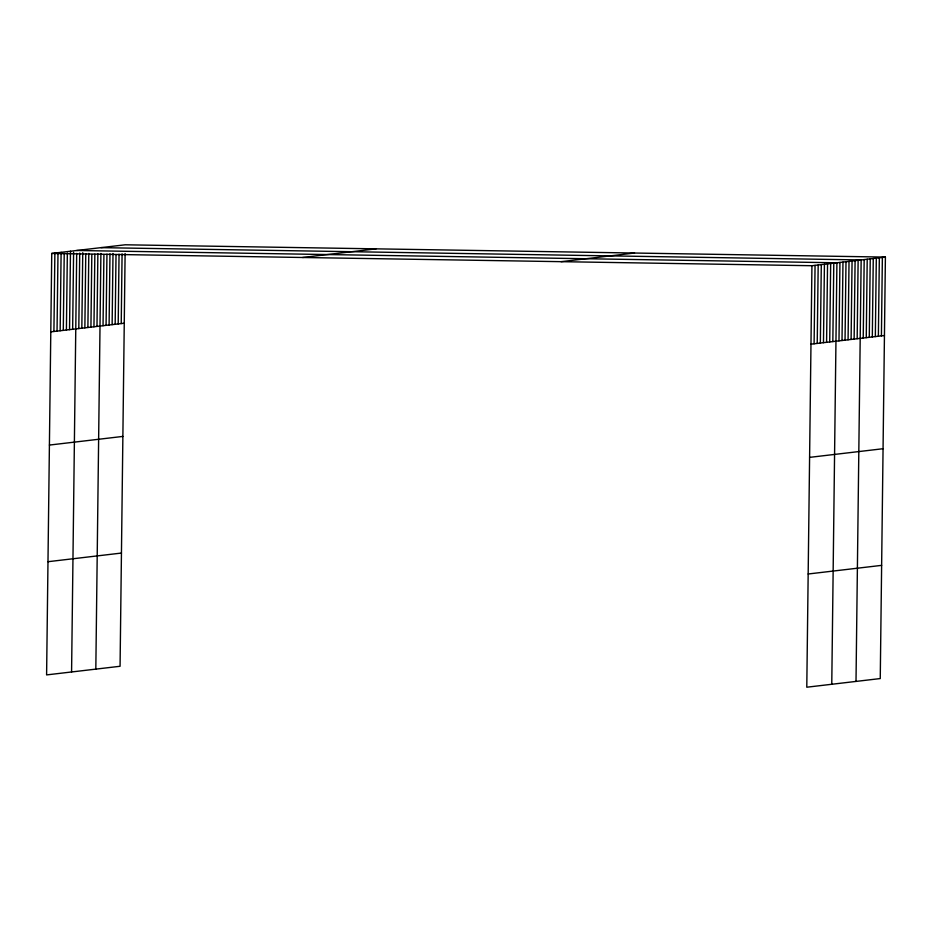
<?xml version="1.0" encoding="UTF-8"?>
<svg xmlns="http://www.w3.org/2000/svg" width="932" height="932" viewBox="0 0 932 932"><rect width="100%" height="100%" fill="white"/><g stroke="black" fill="none" stroke-linecap="round" stroke-linejoin="round"><path stroke-width="1.4" d="M885.4 257.092L811.935 265.725L806.786 687.21L880.251 678.566L885.4 257.092L125.214 244.79L51.749 253.434L46.6 674.908L120.065 666.275L125.109 253.504M53.916 331.489L54.872 253.061M57.038 331.116L57.994 252.7M60.161 330.755L61.116 252.327M63.283 330.382L64.226 253.411M66.405 330.021L67.349 253.05M69.527 329.648L70.483 251.232M72.649 329.287L73.593 252.316M71.578 671.972L76.692 253.399M78.801 328.565L79.721 253.038M81.83 328.204L82.75 252.689M84.859 327.854L85.767 253.784M87.888 327.493L88.796 253.422M90.928 327.132L91.814 254.518M93.957 326.783L94.843 254.168M96.986 326.421L97.872 253.807M95.821 669.118L100.901 253.457M103.044 325.711L103.918 254.553M106.073 325.35L106.947 254.191M109.102 325L109.976 253.83M112.131 324.639L113.005 253.481M115.172 324.289L116.022 254.576M118.201 323.928L119.051 254.215M121.23 323.567L122.08 253.865M814.102 343.792L815.057 265.364M817.224 343.419L818.179 264.991M820.346 343.058L821.302 264.63M823.469 342.685L824.424 264.257M826.591 342.324L827.546 263.896M829.713 341.951L830.668 263.523M832.835 341.578L833.791 263.162M831.763 684.274L836.913 262.789L76.727 250.498M838.986 340.856L839.942 262.44M842.015 340.506L842.971 262.078M845.044 340.145L846 261.717M848.073 339.796L849.029 261.368M851.102 339.434L852.069 261.007M854.131 339.073L855.098 260.657M857.172 338.724L858.127 260.296M856.007 681.42L861.156 259.946L100.971 247.644M863.23 338.013L864.185 259.585M866.259 337.652L867.214 259.224M869.288 337.291L870.243 258.875M872.317 336.941L873.272 258.514M875.346 336.58L876.313 258.164M878.375 336.231L879.342 257.803M881.416 335.87L882.371 257.442M302.609 257.488L376.074 248.856M561.076 261.671L634.541 253.026M50.794 331.85L124.259 323.218M810.98 344.153L884.445 335.52M49.408 445.065L122.873 436.421M809.593 457.367L883.058 448.723M47.986 561.705L121.451 553.06M808.161 573.995L881.637 565.363M51.749 253.434L811.935 265.725"/></g></svg>
